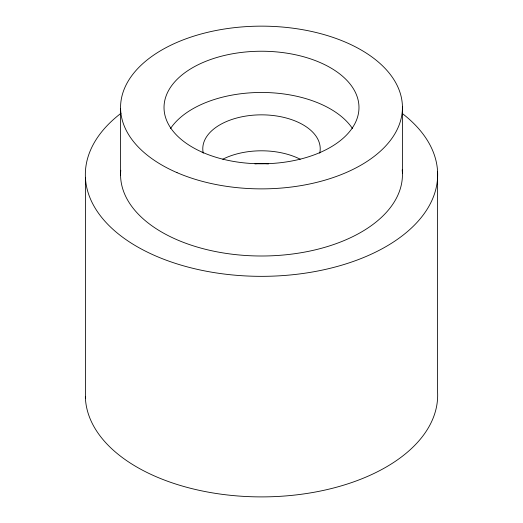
<?xml version="1.0" encoding="UTF-8"?>
<svg xmlns="http://www.w3.org/2000/svg" width="523" height="523" viewBox="0 0 523 523"><rect width="100%" height="100%" fill="white"/><g stroke="black" fill="none" stroke-linecap="round" stroke-linejoin="round"><path stroke-width="0.78" d="M437.581 171.492L437.581 392.047A176.166 101.71 0 0 1 265.592 496.87A176.166 101.71 0 0 1 85.354 396.774M402.422 106.542L402.422 173.669M120.578 108.477L120.578 175.604M85.419 177.781L85.419 398.336M402.403 113.589A176.166 101.71 0 0 1 379.894 249.948A176.166 101.71 0 0 1 142.642 249.706A176.166 101.71 0 0 1 120.976 113.301M402.194 169.87A140.935 81.366 0 0 1 261.86 256.002A140.935 81.366 0 0 1 120.767 170.282M170.498 128.573A97.481 56.281 0 0 1 261.5 92.466A97.481 56.281 0 0 1 352.502 128.573M203.284 153.167A58.72 33.903 0 0 1 261.5 114.844A58.72 33.903 0 0 1 319.716 153.167M254.943 163.856A36.702 21.188 0 0 1 268.476 163.902M222.785 159.214A58.72 33.903 0 0 1 300.215 159.214M177.042 172.649A140.935 81.366 0 0 0 401.435 117.172A140.935 81.366 0 0 0 206.023 32.714A140.935 81.366 0 0 0 177.042 172.649M202.159 152.16A97.481 56.281 0 0 0 358.144 114.857A97.481 56.281 0 0 0 224.197 55.516A97.481 56.281 0 0 0 202.159 152.16"/></g></svg>
